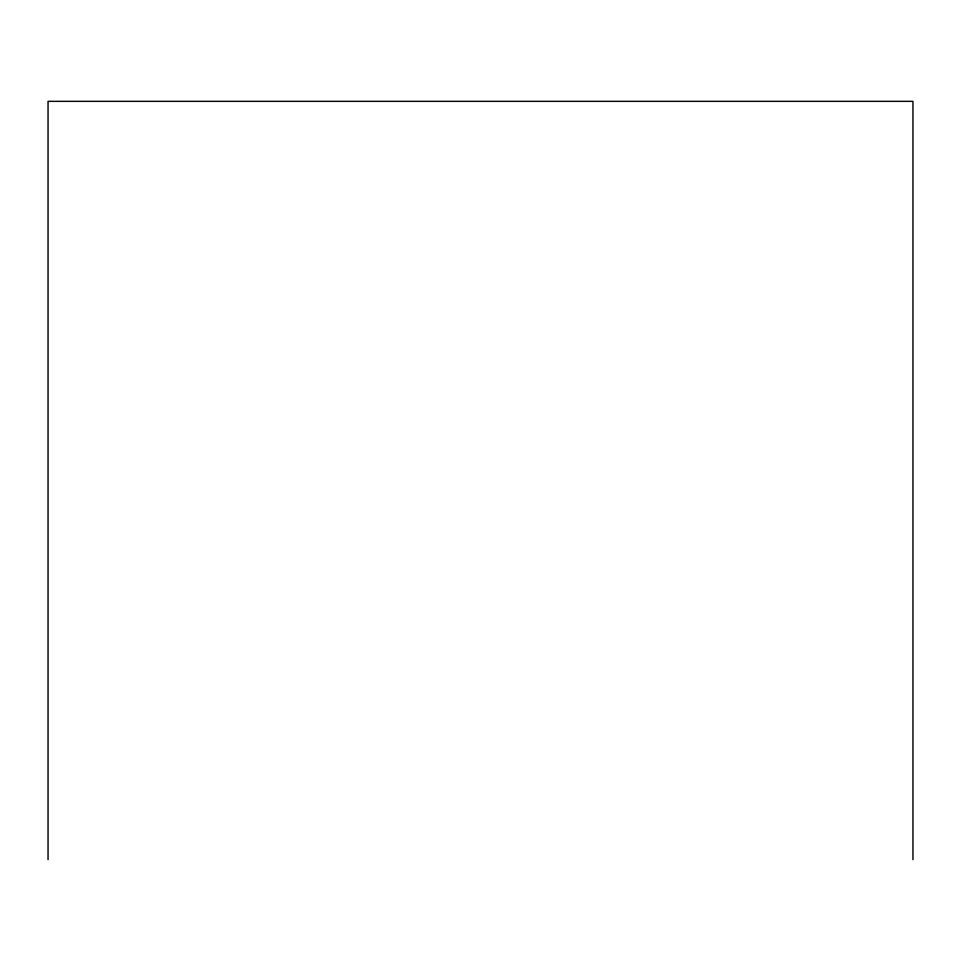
<?xml version="1.0" encoding="UTF-8"?>
<svg xmlns="http://www.w3.org/2000/svg" width="961" height="961" viewBox="0 0 961 961"><rect width="100%" height="100%" fill="white"/><g stroke="black" fill="none" stroke-linecap="round" stroke-linejoin="round"><path stroke-width="1.44" d="M912.95 859.651L912.95 101.349L48.05 101.349L48.05 859.651"/></g></svg>
